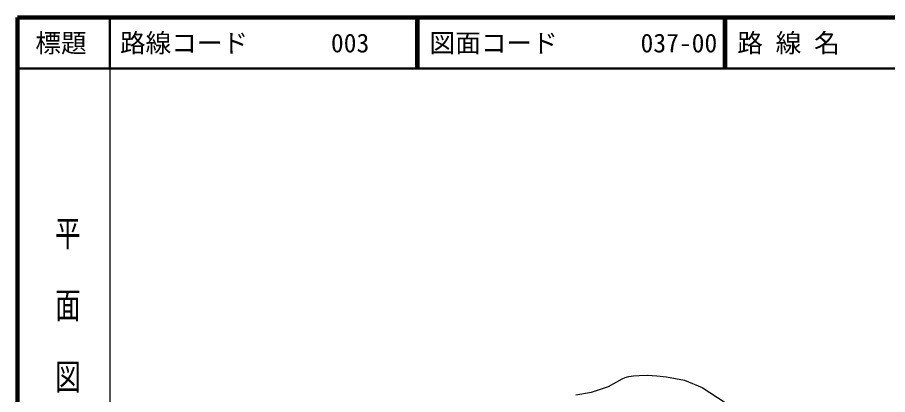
# Model space of a CAD drawing. Units: millimetres on the paper, enlarged 1000 times. Extents: x 40000 to 680000, y 20000 to 380000.
# Drawn here: x 40000 to 209706, y 306418 to 380000 of the extents above; entities that cross this region are included whole.
import ezdxf
from ezdxf.enums import TextEntityAlignment as Align

# ---------------------------------------------------------------- set-up
doc = ezdxf.new("R2010")
doc.units = ezdxf.units.MM
doc.header["$LTSCALE"] = 1000
for name, color, linetype, lineweight in [('M-BGD', 7, 'Continuous', 25), ('M-TTL', 2, 'Continuous', 140), ('M-TTL-BAND', 7, 'Continuous', 25), ('M-TTL-LINE', 7, 'Continuous', 50)]:
    doc.layers.add(name, color=color, linetype=linetype, lineweight=lineweight)
doc.layers.add('M-TTL-TXT', color=7, linetype='Continuous')
doc.styles.add('@ＭＳ ゴシック', font='')
doc.styles.add('ＭＳ ゴシック', font='')
doc.styles.get('@ＭＳ ゴシック').set_extended_font_data('@MS Gothic')
doc.styles.get('ＭＳ ゴシック').set_extended_font_data('MS Gothic')

msp = doc.modelspace()

# ---------------------------------------------------------------- linework, layer by layer
at = {"layer": 'M-BGD'}
msp.add_lwpolyline([(148917, 306355), (151935, 306918), (155283, 308006), (157918, 309498), (158520, 309738), (159270, 309945), (160140, 310057), (161265, 310168), (162876, 310200), (164682, 310064), (166565, 309913), (170105, 309211), (173560, 307804), (181036, 302894)], dxfattribs=at)
at = {"layer": 'M-TTL'}
for p, q in [((40000, 380000), (40000, 20000)), ((680000, 380000), (40000, 380000))]:
    msp.add_line(p, q, dxfattribs=at)
at = {"layer": 'M-TTL-BAND'}
msp.add_line((58000, 370000), (58000, 20000), dxfattribs=at)
at = {"layer": 'M-TTL-LINE'}
for p, q in [((58000, 380000), (58000, 370000)), ((117750, 380000), (117750, 370000)), ((118250, 380000), (118250, 370000)), ((177750, 380000), (177750, 370000)), ((178250, 380000), (178250, 370000)), ((40000, 370000), (680000, 370000))]:
    msp.add_line(p, q, dxfattribs=at)

# ---------------------------------------------------------------- texts
at = {"layer": 'M-TTL-BAND', "style": '@ＭＳ ゴシック', "width": 1.4}
msp.add_text('平  面  図', height=3666, rotation=270, dxfattribs=at).set_placement((49777, 306475), align=Align.MIDDLE_RIGHT)
at = {"layer": 'M-TTL-TXT', "style": 'ＭＳ ゴシック'}
msp.add_text('標題', height=3666, dxfattribs=at).set_placement((48500, 375000), align=Align.MIDDLE_CENTER)
for s, p in [('路線コード', (60000, 375000)), ('003', (101142, 375000)), ('図面コード', (120380, 375000)), ('037-00', (161521, 375000)), ('路 線 名', (180380, 375000))]:
    msp.add_text(s, height=3666, dxfattribs=at).set_placement(p, align=Align.MIDDLE_LEFT)

doc.saveas('drawing.dxf')
